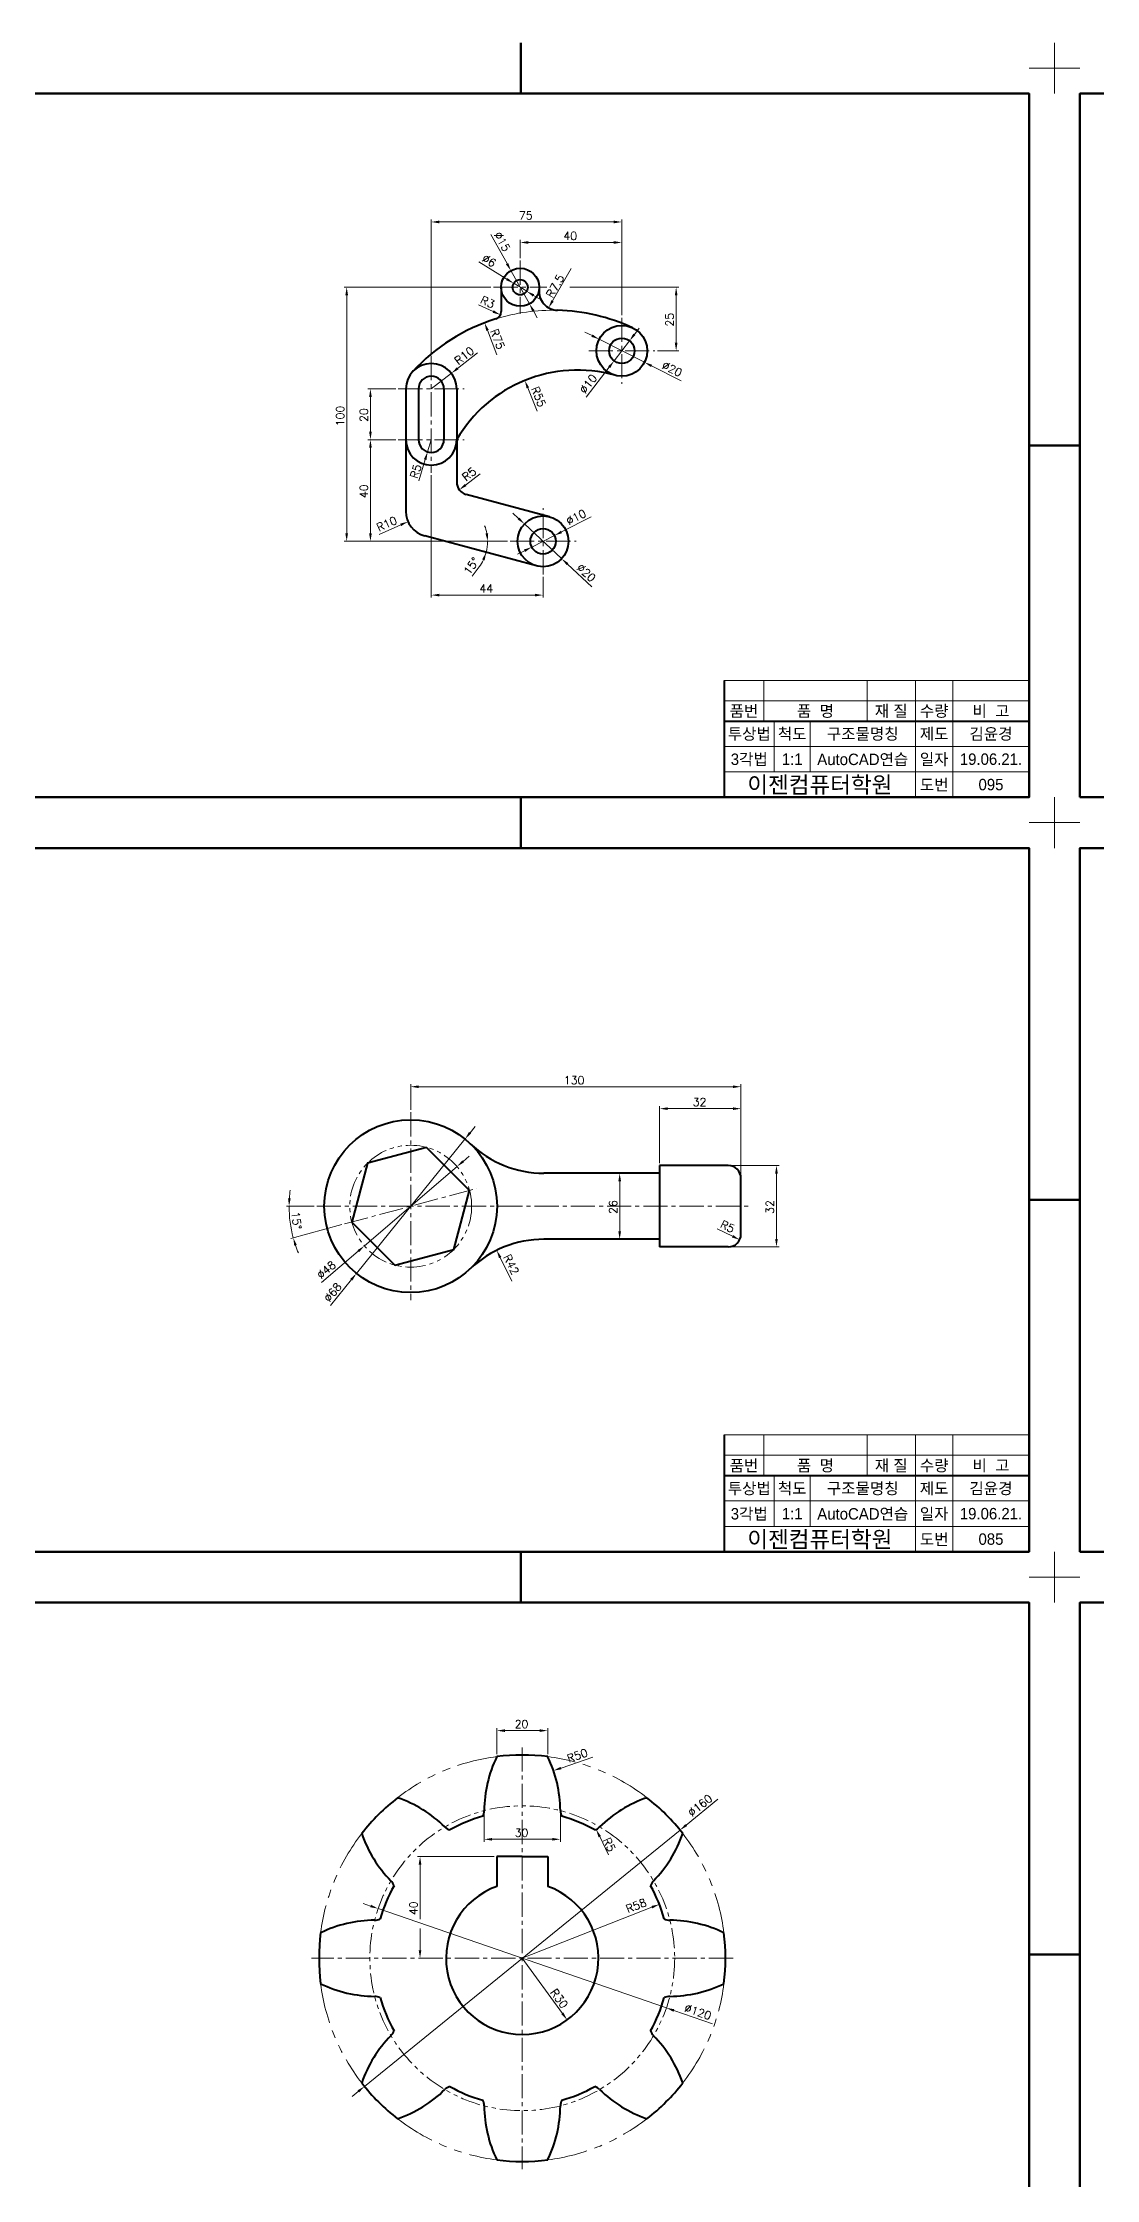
# Model space of a CAD drawing. Header units: millimetres. Extents: x 0 to 4210, y 0 to 2980.
# Drawn here: x 1702 to 2116, y 2139 to 2980 of the extents above; entities that cross this region are included whole.
import ezdxf
from ezdxf.enums import TextEntityAlignment as Align

# ---------------------------------------------------------------- set-up
doc = ezdxf.new("R2010")
doc.units = ezdxf.units.MM
doc.linetypes.add('CENTER2', pattern=[28.575, 19.05, -3.175, 3.175, -3.175])
doc.linetypes.add('PHANTOM2', pattern=[31.75, 15.875, -3.175, 3.175, -3.175, 3.175, -3.175])
for name, color, linetype, lineweight in [('가는선', 1, 'Continuous', 13), ('가상선', 1, 'PHANTOM2', 13), ('구분선', 1, 'PHANTOM2', 13), ('문자', 2, 'Continuous', 20), ('외곽선', 4, 'Continuous', 70), ('외형선', 3, 'Continuous', 40), ('중심선', 1, 'CENTER2', 13), ('치수선', 1, 'Continuous', 13)]:
    doc.layers.add(name, color=color, linetype=linetype, lineweight=lineweight)
doc.styles.get("Standard").update_dxf_attribs({"font": 'romans.shx'})
doc.styles.add('한글', font='')
doc.styles.get('한글').set_extended_font_data('Gulim')

msp = doc.modelspace()

# ---------------------------------------------------------------- linework, layer by layer
at = {"layer": '가는선', "ltscale": 0.5}
for p, q in [((1970, 2729), (2090, 2729)), ((1985.58, 2729), (1985.58, 2713)), ((2026.22, 2729), (2026.22, 2713)), ((2045.27, 2729), (2045.27, 2683)), ((2060.01, 2729), (2060.01, 2683)), ((1970, 2721), (2090, 2721)), ((1989.73, 2713), (1989.73, 2693)), ((2003.8, 2713), (2003.8, 2693)), ((1970, 2703), (2090, 2703)), ((1970, 2693), (2090, 2693)), ((1970, 2432), (2090, 2432)), ((1985.58, 2432), (1985.58, 2416)), ((2026.22, 2432), (2026.22, 2416)), ((2045.27, 2432), (2045.27, 2386)), ((2060.01, 2432), (2060.01, 2386)), ((1970, 2424), (2090, 2424)), ((1989.73, 2416), (1989.73, 2396)), ((2003.8, 2416), (2003.8, 2396)), ((1970, 2406), (2090, 2406)), ((1970, 2396), (2090, 2396))]:
    msp.add_line(p, q, dxfattribs=at)
at = {"layer": '가상선', "ltscale": 0.5}
for centre, radius in [((1846.59, 2522.01), 24), ((1890.51, 2226), 60)]:
    msp.add_circle(centre, radius, dxfattribs=at)
at = {"layer": '가상선'}
for start, end in [(97.18076, 127.81924), (52.18076, 82.81924), (142.18076, 172.81924), (7.18076, 37.81924), (187.18076, 217.81924), (322.18076, 352.81924), (232.18076, 262.81924), (277.18076, 307.81924)]:
    msp.add_arc((1890.51, 2226), 80, start, end, dxfattribs=at)
at = {"layer": '구분선', "ltscale": 0.5}
for points in [[(2090, 2970), (2100, 2970), (2100, 2980)], [(2100, 2980), (2100, 2970), (2110, 2970)], [(2100, 2980), (2100, 2970), (2110, 2970)], [(2100, 2960), (2100, 2970), (2090, 2970)], [(2110, 2970), (2100, 2970), (2100, 2960)], [(2110, 2970), (2100, 2970), (2100, 2960)], [(2090, 2673), (2100, 2673), (2100, 2683)], [(2090, 2673), (2100, 2673), (2100, 2683)], [(2100, 2683), (2100, 2673), (2110, 2673)], [(2100, 2683), (2100, 2673), (2110, 2673)], [(2100, 2683), (2100, 2673), (2110, 2673)], [(2100, 2683), (2100, 2673), (2110, 2673)], [(2100, 2663), (2100, 2673), (2090, 2673)], [(2110, 2673), (2100, 2673), (2100, 2663)], [(2110, 2673), (2100, 2673), (2100, 2663)], [(2090, 2376), (2100, 2376), (2100, 2386)], [(2090, 2376), (2100, 2376), (2100, 2386)], [(2100, 2386), (2100, 2376), (2110, 2376)], [(2100, 2386), (2100, 2376), (2110, 2376)], [(2100, 2386), (2100, 2376), (2110, 2376)], [(2100, 2386), (2100, 2376), (2110, 2376)], [(2100, 2366), (2100, 2376), (2090, 2376)], [(2110, 2376), (2100, 2376), (2100, 2366)], [(2110, 2376), (2100, 2376), (2100, 2366)]]:
    msp.add_lwpolyline(points, dxfattribs=at)
at = {"layer": '외곽선', "ltscale": 0.5}
for p, q in [((1890, 2980), (1890, 2970)), ((1890, 2970), (1890, 2960)), ((2090, 2821.5), (2100, 2821.5)), ((2110, 2821.5), (2100, 2821.5)), ((2110, 2821.5), (2100, 2821.5)), ((2090, 2683), (2090, 2729)), ((1890, 2683), (1890, 2673)), ((1890, 2683), (1890, 2673)), ((1890, 2673), (1890, 2663)), ((2090, 2524.5), (2100, 2524.5)), ((2110, 2524.5), (2100, 2524.5)), ((2110, 2524.5), (2100, 2524.5)), ((2090, 2386), (2090, 2432)), ((1890, 2386), (1890, 2376)), ((1890, 2386), (1890, 2376)), ((1890, 2376), (1890, 2366)), ((2090, 2227.5), (2100, 2227.5)), ((2110, 2227.5), (2100, 2227.5)), ((2110, 2227.5), (2100, 2227.5))]:
    msp.add_line(p, q, dxfattribs=at)
for points in [[(1690, 2683), (2090, 2683), (2090, 2960), (1690, 2960)], [(2110, 2683), (2510, 2683), (2510, 2960), (2110, 2960)], [(1690, 2386), (2090, 2386), (2090, 2663), (1690, 2663)], [(2110, 2386), (2510, 2386), (2510, 2663), (2110, 2663)], [(1690, 2089), (2090, 2089), (2090, 2366), (1690, 2366)], [(2110, 2089), (2510, 2089), (2510, 2366), (2110, 2366)]]:
    msp.add_lwpolyline(points, close=True, dxfattribs=at)
at = {"layer": '외형선', "ltscale": 0.5}
for p, q in [((1882.19, 2883.74), (1882.19, 2874.14)), ((1844.69, 2843.74), (1844.69, 2795.53)), ((1849.69, 2843.74), (1849.69, 2823.74)), ((1859.69, 2843.74), (1859.69, 2823.74)), ((1864.69, 2843.74), (1864.69, 2823.74)), ((1864.69, 2823.74), (1864.69, 2807.04)), ((1901.28, 2793.4), (1868.4, 2802.21)), ((1896.1, 2774.08), (1852.1, 2785.87)), ((1970, 2729), (1970, 2721)), ((1970, 2721), (1970, 2713)), ((1970, 2713), (2090, 2713)), ((1970, 2713), (1970, 2693)), ((1970, 2693), (1970, 2683)), ((1944.59, 2535.01), (1899.04, 2535.01)), ((1971.59, 2538.01), (1944.59, 2538.01)), ((1944.59, 2538.01), (1944.59, 2506.01)), ((1976.59, 2511.01), (1976.59, 2533.01)), ((1944.59, 2509.01), (1899.04, 2509.01)), ((1971.59, 2506.01), (1944.59, 2506.01)), ((1970, 2432), (1970, 2424)), ((1970, 2424), (1970, 2416)), ((1970, 2416), (2090, 2416)), ((1970, 2416), (1970, 2396)), ((1970, 2396), (1970, 2386)), ((1890.51, 2266), (1880.51, 2266)), ((1880.51, 2266), (1880.51, 2254.28)), ((1890.51, 2266), (1900.51, 2266)), ((1900.51, 2266), (1900.51, 2254.28))]:
    msp.add_line(p, q, dxfattribs=at)
msp.add_lwpolyline([(1852.81, 2545.19), (1829.62, 2538.98), (1823.41, 2515.8), (1840.38, 2498.83), (1863.56, 2505.04), (1869.78, 2528.22)], close=True, dxfattribs=at)
for centre, radius in [((1889.69, 2883.74), 7.5), ((1889.69, 2883.74), 3), ((1929.69, 2858.74), 10), ((1929.69, 2858.74), 5), ((1898.69, 2783.74), 10), ((1898.69, 2783.74), 5), ((1846.59, 2522.01), 34)]:
    msp.add_circle(centre, radius, dxfattribs=at)
for centre, radius, start, end in [((1904.61, 2882.17), 7.5, 174.00811, 268.53426), ((1902.5, 2799.7), 75, 107.38659, 137.34983), ((1879.19, 2874.14), 3, 287.38659, 0), ((1902.5, 2799.7), 75, 65.27004, 88.53426), ((1854.69, 2843.74), 10, 0, 180), ((1912.25, 2796.12), 55, 74.43944, 149.85846), ((1854.69, 2843.74), 5, 0, 180), ((1854.69, 2823.74), 10, 180, 0), ((1854.69, 2823.74), 5, 180, 0), ((1869.69, 2807.04), 5, 180, 255), ((1854.69, 2795.53), 10, 180, 255), ((1899.04, 2577.01), 42, 226.3595, 270), ((1971.59, 2533.01), 5, 0, 90), ((1899.04, 2467.01), 42, 90, 133.6405), ((1971.59, 2511.01), 5, 270, 0), ((1925.5, 2283.57), 50, 154.1509, 179.40143), ((1890.51, 2226), 80, 82.81924, 97.18076), ((1855.51, 2283.57), 50, 0.59857, 25.8491), ((1890.51, 2226), 80, 127.81924, 142.18076), ((1825.05, 2241.96), 50, 45.59857, 70.8491), ((1955.96, 2241.96), 50, 109.1509, 134.40143), ((1890.51, 2226), 80, 37.81924, 52.18076), ((1890.51, 2226), 58, 105.51453, 119.48547), ((1870.51, 2284.09), 5, 333.79251, 0), ((1910.51, 2284.09), 5, 180, 206.20749), ((1890.51, 2226), 58, 60.51453, 74.48547), ((1874.54, 2291.45), 50, 199.1509, 224.40143), ((1863.57, 2281.22), 5, 225, 251.20749), ((1917.44, 2281.22), 5, 288.79251, 315), ((1906.47, 2291.45), 50, 315.59857, 340.8491), ((1890.51, 2226), 58, 150.51453, 164.48547), ((1835.28, 2252.93), 5, 18.79251, 45), ((1890.51, 2226), 30, 109.47122, 70.52878), ((1945.73, 2252.93), 5, 135, 161.20749), ((1890.51, 2226), 58, 15.51453, 29.48547), ((1832.93, 2191), 50, 90.59857, 115.8491), ((1832.41, 2246), 5, 270, 296.20749), ((1948.6, 2246), 5, 243.79251, 270), ((1948.08, 2191), 50, 64.1509, 89.40143), ((1890.51, 2226), 80, 172.81924, 187.18076), ((1890.51, 2226), 80, 352.81924, 7.18076), ((1832.93, 2260.99), 50, 244.1509, 269.40143), ((1948.08, 2260.99), 50, 270.59857, 295.8491), ((1832.41, 2206), 5, 63.79251, 90), ((1890.51, 2226), 58, 195.51453, 209.48547), ((1890.51, 2226), 58, 330.51453, 344.48547), ((1948.6, 2206), 5, 90, 116.20749), ((1874.54, 2160.54), 50, 135.59857, 160.8491), ((1835.28, 2199.06), 5, 315, 341.20749), ((1945.73, 2199.06), 5, 198.79251, 225), ((1906.47, 2160.54), 50, 19.1509, 44.40143), ((1890.51, 2226), 80, 217.81924, 232.18076), ((1825.05, 2210.03), 50, 289.1509, 314.40143), ((1863.57, 2170.78), 5, 108.79251, 135), ((1890.51, 2226), 58, 240.51453, 254.48547), ((1870.51, 2167.9), 5, 360, 26.20749), ((1910.51, 2167.9), 5, 153.79251, 180), ((1890.51, 2226), 58, 285.51453, 299.48547), ((1917.44, 2170.78), 5, 45, 71.20749), ((1955.96, 2210.03), 50, 225.59857, 250.8491), ((1890.51, 2226), 80, 307.81924, 322.18076), ((1925.5, 2168.42), 50, 180.59857, 205.8491), ((1855.51, 2168.42), 50, 334.1509, 359.40143), ((1890.51, 2226), 80, 262.81924, 277.18076)]:
    msp.add_arc(centre, radius, start, end, dxfattribs=at)
at = {"layer": '중심선', "ltscale": 0.5}
for p, q in [((1889.69, 2894.24), (1889.69, 2873.24)), ((1879.19, 2883.74), (1900.19, 2883.74)), ((1929.69, 2871.74), (1929.69, 2845.74)), ((1854.69, 2856.74), (1854.69, 2810.74)), ((1916.69, 2858.74), (1942.69, 2858.74)), ((1841.69, 2843.74), (1867.69, 2843.74)), ((1841.69, 2823.74), (1867.69, 2823.74)), ((1898.69, 2770.74), (1898.69, 2796.74)), ((1885.69, 2783.74), (1911.69, 2783.74)), ((1846.59, 2559.01), (1846.59, 2485.01)), ((1820.51, 2515.02), (1872.67, 2529)), ((1809.59, 2522.01), (1979.59, 2522.01)), ((1890.51, 2309), (1890.51, 2143)), ((1973.51, 2226), (1807.51, 2226))]:
    msp.add_line(p, q, dxfattribs=at)
at = {"layer": '치수선', "ltscale": 0.5}
for p, q in [((1854.69, 2857.74), (1854.69, 2910.45)), ((1929.69, 2902.38), (1929.69, 2910.45)), ((1926.54, 2909.45), (1857.84, 2909.45)), ((1878.13, 2904.49), (1884.51, 2893.04)), ((1889.69, 2895.24), (1889.69, 2902.38)), ((1929.69, 2872.74), (1929.69, 2902.38)), ((1873.35, 2893.71), (1884.44, 2886.94)), ((1892.84, 2901.38), (1926.54, 2901.38)), ((1893.34, 2877.19), (1886.04, 2890.29)), ((1892.25, 2882.18), (1887.13, 2885.3)), ((1909.79, 2891.19), (1902.44, 2878.4)), ((1878.19, 2883.74), (1820.4, 2883.74)), ((1821.4, 2880.59), (1821.4, 2786.89)), ((1873.29, 2876.87), (1879.05, 2874.2)), ((1894.94, 2880.54), (1897.63, 2878.9)), ((1909.23, 2883.74), (1952.08, 2883.74)), ((1951.08, 2861.89), (1951.08, 2880.59)), ((1894.87, 2874.44), (1896.41, 2871.69)), ((1880.51, 2857.14), (1876.81, 2866.8)), ((1917.97, 2864.7), (1915.16, 2866.12)), ((1920.77, 2863.27), (1938.61, 2854.21)), ((1932.73, 2862.71), (1926.65, 2854.77)), ((1934.65, 2865.21), (1936.57, 2867.7)), ((1872.89, 2857.88), (1865.07, 2851.81)), ((1915.69, 2840.5), (1924.73, 2852.28)), ((1953.09, 2846.85), (1941.41, 2852.79)), ((1943.69, 2858.74), (1952.08, 2858.74)), ((1840.69, 2843.74), (1829.74, 2843.74)), ((1854.69, 2843.74), (1862.59, 2849.88)), ((1896.44, 2834.97), (1892.71, 2844.15)), ((1830.74, 2840.59), (1830.74, 2826.89)), ((1840.69, 2823.74), (1829.74, 2823.74)), ((1830.74, 2820.59), (1830.74, 2786.89)), ((1854.69, 2823.74), (1853.23, 2818.96)), ((1849.77, 2807.58), (1852.31, 2815.94)), ((1854.69, 2809.74), (1854.69, 2761.57)), ((1873.97, 2810.32), (1868.22, 2805.91)), ((1889.07, 2792.71), (1886.77, 2794.86)), ((1917.63, 2793.38), (1905.95, 2787.44)), ((1829.74, 2783.74), (1820.4, 2783.74)), ((1884.69, 2783.74), (1829.74, 2783.74)), ((1834.22, 2786.49), (1842.66, 2790.22)), ((1891.38, 2790.56), (1906, 2776.92)), ((1894.23, 2781.47), (1903.15, 2786.01)), ((1891.43, 2780.04), (1888.62, 2778.62)), ((1873.56, 2773.72), (1870.78, 2769.97)), ((1898.69, 2769.74), (1898.69, 2761.57)), ((1917.89, 2765.84), (1908.31, 2774.77)), ((1895.54, 2762.57), (1857.84, 2762.57)), ((1846.59, 2560.01), (1846.59, 2570.05)), ((1849.74, 2569.05), (1973.44, 2569.05)), ((1976.59, 2534.01), (1976.59, 2570.05)), ((1944.59, 2539.01), (1944.59, 2561.42)), ((1947.74, 2560.42), (1973.44, 2560.42)), ((1867.96, 2548.46), (1825.23, 2495.56)), ((1869.94, 2550.91), (1871.92, 2553.36)), ((1867.22, 2539.67), (1869.61, 2541.71)), ((1864.83, 2537.62), (1828.36, 2506.4)), ((1928.85, 2531.86), (1928.85, 2512.16)), ((1972.59, 2538.01), (1991.57, 2538.01)), ((1990.57, 2534.86), (1990.57, 2509.16)), ((1808.59, 2522.01), (1797.72, 2522.01)), ((1819.55, 2514.76), (1799.39, 2509.36)), ((1967.28, 2513.12), (1973.26, 2510.2)), ((1811.54, 2492), (1825.97, 2504.35)), ((1886.4, 2492.58), (1881.83, 2501.84)), ((1972.59, 2506.01), (1991.57, 2506.01)), ((1815.01, 2482.92), (1823.25, 2493.11)), ((1880.51, 2306.37), (1880.51, 2316.6)), ((1883.66, 2315.6), (1897.36, 2315.6)), ((1900.51, 2306.37), (1900.51, 2316.6)), ((1918.29, 2305.18), (1905.77, 2300.86)), ((1875.51, 2283.09), (1875.51, 2271.82)), ((1905.51, 2283.09), (1905.51, 2271.82)), ((1878.66, 2272.82), (1902.36, 2272.82)), ((1924.44, 2266.72), (1920.98, 2273.88)), ((1879.51, 2266), (1849.27, 2266)), ((1850.27, 2262.85), (1850.27, 2241.42)), ((1830.8, 2246.56), (1827.82, 2247.59)), ((1833.78, 2245.54), (1947.23, 2206.45)), ((1890.51, 2226), (1941.55, 2246.08)), ((1850.27, 2237.73), (1850.27, 2229.15)), ((1890.51, 2226), (1906.32, 2204.3)), ((1965.43, 2200.19), (1950.21, 2205.43))]:
    msp.add_line(p, q, dxfattribs=at)
at = {"layer": '치수선'}
for p, q in [((1967.55, 2288.57), (1955.05, 2278.42)), ((1828.41, 2175.56), (1952.6, 2276.43)), ((1825.96, 2173.58), (1823.52, 2171.59))]:
    msp.add_line(p, q, dxfattribs=at)
at = {"layer": '치수선', "ltscale": 0.5}
for centre, radius, start, end in [((1902.5, 2799.7), 75, 88.53426, 107.38659), ((1860.05, 2783.74), 16.82, 10.74665, 21.49329), ((1860.05, 2783.74), 16.82, 345, 360), ((1860.05, 2783.74), 16.82, 323.41071, 345), ((1860.05, 2783.74), 16.82, 323.50671, 334.25335), ((1846.59, 2522.01), 47.87, 172.45824, 176.22912), ((1846.59, 2522.01), 47.87, 180, 195), ((1846.59, 2522.01), 47.87, 198.77088, 202.54176)]:
    msp.add_arc(centre, radius, start, end, dxfattribs=at)
for points in [[(1857.84, 2909.97), (1857.84, 2908.92), (1854.69, 2909.45)], [(1926.54, 2909.97), (1926.54, 2908.92), (1929.69, 2909.45)], [(1892.84, 2901.9), (1892.84, 2900.85), (1889.69, 2901.38)], [(1926.54, 2901.9), (1926.54, 2900.85), (1929.69, 2901.38)], [(1884.97, 2893.3), (1884.05, 2892.79), (1886.04, 2890.29)], [(1884.71, 2887.39), (1884.17, 2886.49), (1887.13, 2885.3)], [(1820.87, 2880.59), (1821.92, 2880.59), (1821.4, 2883.74)], [(1895.21, 2880.99), (1894.67, 2880.09), (1892.25, 2882.18)], [(1895.33, 2874.69), (1894.41, 2874.18), (1893.34, 2877.19)], [(1901.98, 2878.67), (1902.89, 2878.14), (1900.87, 2875.67)], [(1950.56, 2880.59), (1951.61, 2880.59), (1951.08, 2883.74)], [(1877.3, 2866.99), (1876.32, 2866.61), (1875.68, 2869.74)], [(1879.27, 2874.68), (1878.83, 2873.72), (1881.91, 2872.88)], [(1918.2, 2865.16), (1917.73, 2864.23), (1920.77, 2863.27)], [(1934.24, 2865.53), (1935.07, 2864.89), (1932.73, 2862.71)], [(1950.56, 2861.89), (1951.61, 2861.89), (1951.08, 2858.74)], [(1864.75, 2852.22), (1865.4, 2851.39), (1862.59, 2849.88)], [(1924.31, 2852.6), (1925.14, 2851.96), (1926.65, 2854.77)], [(1941.65, 2853.25), (1941.18, 2852.32), (1938.61, 2854.21)], [(1830.22, 2840.59), (1831.27, 2840.59), (1830.74, 2843.74)], [(1893.19, 2844.34), (1892.22, 2843.95), (1891.52, 2847.06)], [(1830.22, 2826.89), (1831.27, 2826.89), (1830.74, 2823.74)], [(1830.22, 2820.59), (1831.27, 2820.59), (1830.74, 2823.74)], [(1851.81, 2816.1), (1852.82, 2815.79), (1853.23, 2818.96)], [(1867.9, 2806.33), (1868.54, 2805.5), (1865.72, 2804)], [(1889.43, 2793.09), (1888.72, 2792.33), (1891.38, 2790.56)], [(1820.87, 2786.89), (1821.92, 2786.89), (1821.4, 2783.74)], [(1830.22, 2786.89), (1831.27, 2786.89), (1830.74, 2783.74)], [(1842.45, 2790.7), (1842.87, 2789.74), (1845.54, 2791.49)], [(1877.1, 2786.93), (1876.05, 2786.83), (1876.87, 2783.74)], [(1905.72, 2787.9), (1906.19, 2786.97), (1903.15, 2786.01)], [(1874.71, 2776.62), (1875.69, 2776.25), (1876.3, 2779.39)], [(1891.19, 2780.51), (1891.66, 2779.58), (1894.23, 2781.47)], [(1908.66, 2775.16), (1907.95, 2774.39), (1906, 2776.92)], [(1857.84, 2763.09), (1857.84, 2762.04), (1854.69, 2762.57)], [(1895.54, 2763.09), (1895.54, 2762.04), (1898.69, 2762.57)], [(1849.74, 2569.57), (1849.74, 2568.52), (1846.59, 2569.05)], [(1973.44, 2569.57), (1973.44, 2568.52), (1976.59, 2569.05)], [(1947.74, 2560.95), (1947.74, 2559.9), (1944.59, 2560.42)], [(1973.44, 2560.95), (1973.44, 2559.9), (1976.59, 2560.42)], [(1869.53, 2551.24), (1870.35, 2550.58), (1867.96, 2548.46)], [(1866.88, 2540.07), (1867.56, 2539.27), (1864.83, 2537.62)], [(1928.33, 2531.86), (1929.38, 2531.86), (1928.85, 2535.01)], [(1990.05, 2534.86), (1991.1, 2534.86), (1990.57, 2538.01)], [(1799.35, 2525.14), (1798.3, 2525.18), (1798.72, 2522.01)], [(1800.77, 2506.45), (1801.77, 2506.76), (1800.35, 2509.62)], [(1825.63, 2504.75), (1826.31, 2503.96), (1828.36, 2506.4)], [(1928.33, 2512.16), (1929.38, 2512.16), (1928.85, 2509.01)], [(1973.49, 2510.67), (1973.03, 2509.73), (1976.09, 2508.81)], [(1990.05, 2509.16), (1991.1, 2509.16), (1990.57, 2506.01)], [(1882.3, 2502.07), (1881.35, 2501.6), (1880.43, 2504.66)], [(1822.84, 2493.44), (1823.66, 2492.78), (1825.23, 2495.56)], [(1883.66, 2316.12), (1883.66, 2315.07), (1880.51, 2315.6)], [(1897.36, 2316.12), (1897.36, 2315.07), (1900.51, 2315.6)], [(1905.59, 2301.36), (1905.94, 2300.37), (1902.79, 2299.84)], [(1878.66, 2273.35), (1878.66, 2272.3), (1875.51, 2272.82)], [(1902.36, 2273.35), (1902.36, 2272.3), (1905.51, 2272.82)], [(1921.46, 2274.11), (1920.51, 2273.65), (1919.61, 2276.71)], [(1849.74, 2262.85), (1850.79, 2262.85), (1850.27, 2266)], [(1830.97, 2247.06), (1830.63, 2246.07), (1833.78, 2245.54)], [(1941.35, 2246.57), (1941.74, 2245.59), (1944.48, 2247.23)], [(1849.74, 2229.15), (1850.79, 2229.15), (1850.27, 2226)], [(1906.74, 2204.61), (1905.89, 2203.99), (1908.17, 2201.75)], [(1950.38, 2205.93), (1950.04, 2204.93), (1947.23, 2206.45)]]:
    msp.add_solid(points, dxfattribs=at)
at = {"layer": '치수선'}
for points in [[(1954.72, 2278.82), (1955.38, 2278.01), (1952.6, 2276.43)], [(1825.63, 2173.98), (1826.29, 2173.17), (1828.41, 2175.56)]]:
    msp.add_solid(points, dxfattribs=at)

# ---------------------------------------------------------------- texts
at = {"layer": '문자', "ltscale": 0.5}
for s, p in [('75', (1889.19, 2910.45)), ('40', (1906.69, 2902.38)), ('44', (1873.62, 2763.57)), ('130', (1906.87, 2570.05)), ('32', (1957.59, 2561.42)), ('20', (1887.51, 2316.6)), ('30', (1887.51, 2273.82))]:
    msp.add_text(s, height=3.15, dxfattribs=at).set_placement(p)
for s, rotation, p in [('∅15', 299.12233, (1879.27, 2904.49)), ('∅6', 328.61803, (1874.34, 2894.27)), ('R7.5', 60.09867, (1902.43, 2879.3)), ('R3', 335.15783, (1873.72, 2877.66)), ('25', 90, (1950.08, 2868.24)), ('R10', 37.84289, (1865.4, 2853.07)), ('R75', 290.94995, (1877.83, 2866.63)), ('∅20', 333.07474, (1945.17, 2852)), ('R55', 292.14895, (1893.92, 2843.9)), ('∅10', 52.48938, (1915.23, 2841.55)), ('100', 90, (1820.4, 2829.02)), ('20', 90, (1829.74, 2830.74)), ('R5', 73.04804, (1849.3, 2808.18)), ('R5', 37.5, (1868.4, 2807.28)), ('40', 90, (1829.74, 2800.74)), ('R10', 23.82957, (1834.03, 2787.51)), ('∅10', 26.96698, (1908.8, 2790.01)), ('15°', 53.41071, (1869.63, 2770.27)), ('∅20', 316.99699, (1911.69, 2772.98)), ('26', 90, (1927.85, 2519.01)), ('32', 90, (1989.57, 2519.01)), ('15°', 277.5, (1799.62, 2519.68)), ('R5', 333.94422, (1968.13, 2513.83)), ('∅48', 40.56496, (1811.31, 2493.12)), ('R42', 296.30846, (1882.93, 2502.08)), ('∅68', 51.06387, (1814.58, 2483.98)), ('R50', 18.99034, (1908.8, 2302.97)), ('R5', 295.74658, (1922.13, 2272.52)), ('40', 90, (1849.27, 2243)), ('R58', 21.47849, (1932.11, 2243.76)), ('R30', 306.07931, (1901.33, 2212.57)), ('∅120', 340.99218, (1954.04, 2205.17))]:
    msp.add_text(s, height=3.15, rotation=rotation, dxfattribs=at).set_placement(p)
at = {"layer": '문자', "ltscale": 0.5, "style": '한글'}
for s, height, p in [('품번', 4.5, (1977.79, 2717)), ('품  명', 4.5, (2005.9, 2717)), ('재 질', 4.5, (2035.75, 2717)), ('수량', 4.5, (2052.64, 2717)), ('비  고', 4.5, (2075.01, 2717)), ('투상법', 4.5, (1979.86, 2708)), ('척도', 4.5, (1996.76, 2708)), ('구조물명칭', 4.5, (2024.54, 2708)), ('제도', 4.5, (2052.64, 2708)), ('김윤경', 4.5, (2075.01, 2708)), ('3각법', 4.5, (1979.86, 2698)), ('1:1', 4.5, (1996.76, 2698)), ('AutoCAD연습', 4.5, (2024.54, 2698)), ('일자', 4.5, (2052.64, 2698)), ('19.06.21.', 4.5, (2075.01, 2698)), ('이젠컴퓨터학원', 6.5, (2007.64, 2688)), ('도번', 4.5, (2052.64, 2688)), ('095', 4.5, (2075.01, 2688)), ('품번', 4.5, (1977.79, 2420)), ('품  명', 4.5, (2005.9, 2420)), ('재 질', 4.5, (2035.75, 2420)), ('수량', 4.5, (2052.64, 2420)), ('비  고', 4.5, (2075.01, 2420)), ('투상법', 4.5, (1979.86, 2411)), ('척도', 4.5, (1996.76, 2411)), ('구조물명칭', 4.5, (2024.54, 2411)), ('제도', 4.5, (2052.64, 2411)), ('김윤경', 4.5, (2075.01, 2411)), ('3각법', 4.5, (1979.86, 2401)), ('1:1', 4.5, (1996.76, 2401)), ('AutoCAD연습', 4.5, (2024.54, 2401)), ('일자', 4.5, (2052.64, 2401)), ('19.06.21.', 4.5, (2075.01, 2401)), ('이젠컴퓨터학원', 6.5, (2007.64, 2391)), ('도번', 4.5, (2052.64, 2391)), ('085', 4.5, (2075.01, 2391))]:
    msp.add_text(s, height=height, dxfattribs=at).set_placement(p, align=Align.MIDDLE)
at = {"layer": '문자'}
msp.add_text('∅160', height=3.15, rotation=39.08223, dxfattribs=at).set_placement((1957.29, 2281.53))

doc.saveas('drawing.dxf')
